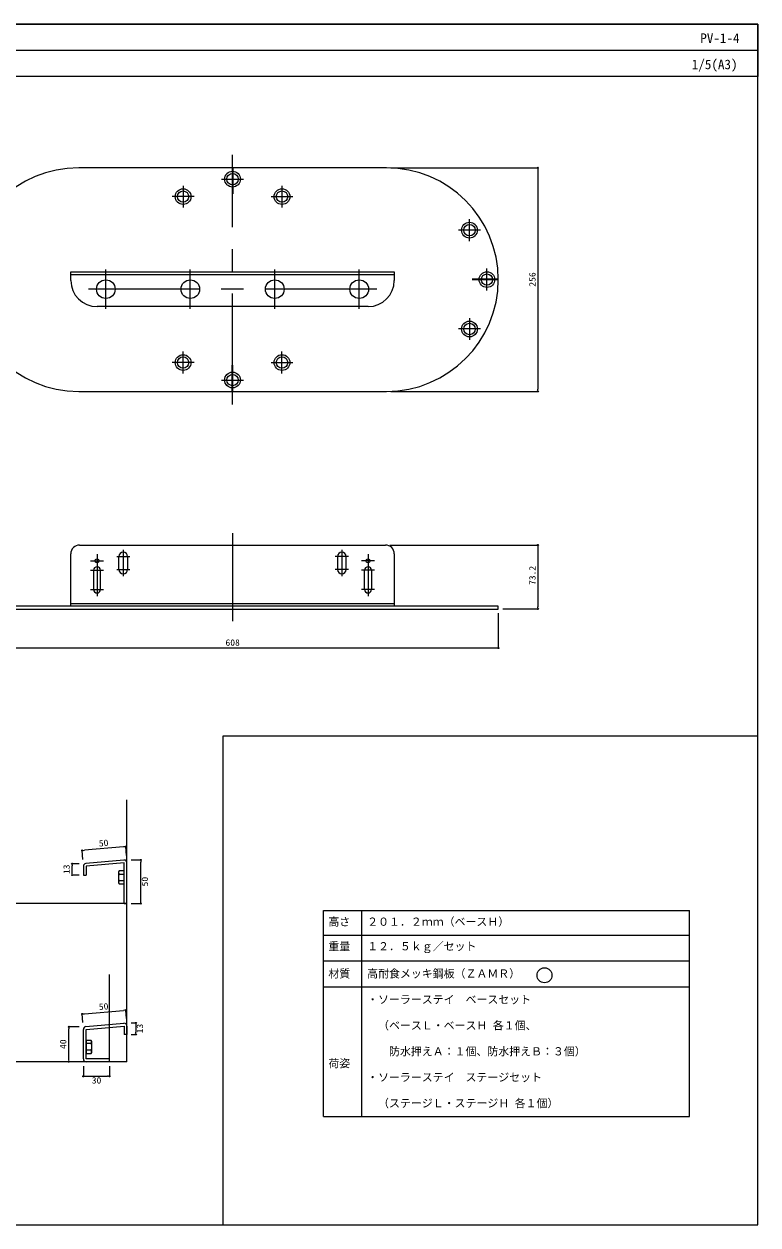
# Model space of a CAD drawing. Units: millimetres, scale not verified. Extents: x -1000 to 1000, y -687 to 688.
# Drawn here: x 160 to 1000, y -687 to 688 of the extents above; entities that cross this region are included whole.
import ezdxf
from ezdxf.enums import TextEntityAlignment as Align

# ---------------------------------------------------------------- set-up
doc = ezdxf.new("R2010")
doc.units = ezdxf.units.MM
doc.header["$LTSCALE"] = 2
doc.linetypes.add('USER3', pattern=[101.6, 63.5, -12.7, 12.7, -12.7])
for name, color, linetype, lineweight in [('0-0_0', 7, 'Continuous', 18), ('0-2_WAKU', 7, 'Continuous', 18), ('0-3_MOJI', 7, 'Continuous', 18), ('0-4_KANAMONO', 4, 'Continuous', 18), ('0-5_kijun', 1, 'USER3', 18), ('0-6_sunpo', 7, 'Continuous', 18), ('0-7_KANAMONO_SCREW', 3, 'Continuous', 18)]:
    doc.layers.add(name, color=color, linetype=linetype, lineweight=lineweight)
doc.styles.add('ＭＳ ゴシック', font='')
doc.styles.get('ＭＳ ゴシック').set_extended_font_data('MS Gothic')

# ---------------------------------------------------------------- blocks, each defined once
blk = doc.blocks.new('_Dot')
at = {"layer": '0-0_0', "lineweight": 9}
for p, q in [((-0.5, 0), (-1, 0)), ((0.25, 0), (-0.25, 0))]:
    blk.add_line(p, q, dxfattribs=at)
blk.add_circle((0, 0), 0.25, dxfattribs=at)

msp = doc.modelspace()

# ---------------------------------------------------------------- linework, layer by layer
at = {"layer": '0-0_0'}
for p, q in [((-1000.006, 657.535), (999.994, 657.535)), ((388.31, -127.465), (999.994, -127.465)), ((388.31, -687.465), (388.31, -127.465)), ((278.172, -500.568), (278.172, -200.667)), ((278.172, -319.471), (117.623, -319.471)), ((258.362, -500.568), (258.362, -400.568)), ((278.172, -500.568), (37.623, -500.568))]:
    msp.add_line(p, q, dxfattribs=at)
at = {"layer": '0-2_WAKU'}
for points in [[(-1000.006, -687.465), (999.994, -687.465), (999.994, 687.535), (-1000.006, 687.535)], [(999.994, 627.535), (-1000.006, 627.535), (-1000.006, 687.535), (999.994, 687.535)]]:
    msp.add_lwpolyline(points, close=True, dxfattribs=at)
at = {"layer": '0-3_MOJI'}
for p, q in [((502.981, -327.341), (921.731, -327.341)), ((502.981, -563.278), (502.981, -327.341)), ((546.731, -563.278), (546.731, -327.341)), ((921.731, -563.278), (921.731, -327.341)), ((502.981, -355.466), (921.731, -355.466)), ((502.981, -385.153), (921.731, -385.153)), ((502.981, -414.841), (921.731, -414.841)), ((502.981, -563.278), (921.731, -563.278))]:
    msp.add_line(p, q, dxfattribs=at)
msp.add_circle((755.83, -401.612), 8.56, dxfattribs=at)
at = {"layer": '0-4_KANAMONO'}
for p, q in [((574.994, 522.935), (222.994, 522.935)), ((398.544, 522.935), (398.544, 492.935)), ((399.444, 522.935), (399.444, 492.935)), ((213.994, 400.735), (583.994, 400.735)), ((702.993, 395.385), (672.994, 395.385)), ((702.993, 394.485), (672.994, 394.485)), ((553.994, 363.935), (243.994, 363.935)), ((398.544, 266.935), (398.544, 296.935)), ((399.444, 266.935), (399.444, 296.935)), ((222.994, 266.935), (574.994, 266.935)), ((223.994, 90.935), (573.994, 90.935)), ((213.994, 20.935), (213.994, 80.935)), ((268.994, 62.935), (268.994, 77.935)), ((278.994, 77.935), (278.994, 62.935)), ((518.994, 77.935), (518.994, 62.935)), ((528.994, 62.935), (528.994, 77.935)), ((583.994, 80.935), (583.994, 20.935)), ((239.994, 62.135), (239.994, 40.135)), ((247.994, 40.135), (247.994, 62.135)), ((549.994, 40.135), (549.994, 62.135)), ((557.994, 62.135), (557.994, 40.135)), ((213.994, 24.135), (583.994, 24.135)), ((274.693, -269.775), (231.284, -273.573)), ((274.972, -272.963), (231.562, -276.761)), ((274.972, -319.471), (274.972, -272.963)), ((278.172, -319.471), (278.172, -272.963)), ((228.362, -276.761), (228.362, -286.828)), ((228.362, -286.828), (231.562, -286.828)), ((231.562, -276.761), (231.562, -286.828)), ((274.972, -319.471), (278.172, -319.471)), ((228.362, -497.368), (228.362, -463.501)), ((231.284, -460.313), (274.693, -456.515)), ((231.562, -463.501), (274.972, -459.703)), ((231.562, -497.368), (231.562, -463.501)), ((274.972, -459.703), (274.972, -469.211)), ((278.172, -459.703), (278.172, -469.211)), ((278.172, -469.211), (274.972, -469.211)), ((258.362, -497.368), (231.562, -497.368)), ((258.362, -500.568), (231.562, -500.568)), ((258.362, -500.568), (258.362, -497.368))]:
    msp.add_line(p, q, dxfattribs=at)
msp.add_lwpolyline([(213.994, 393.935), (213.994, 403.935), (583.994, 403.935), (583.994, 393.935)], dxfattribs=at)
msp.add_lwpolyline([(94.994, 17.735), (702.994, 17.735), (702.994, 20.935), (94.994, 20.935)], close=True, dxfattribs=at)
for centre, radius in [((398.994, 509.935), 9), ((398.994, 509.935), 6.5), ((342.425, 489.935), 9), ((342.425, 489.935), 6.5), ((455.562, 489.935), 9), ((455.562, 489.935), 6.5), ((669.994, 451.504), 9), ((669.994, 451.504), 6.5), ((689.994, 394.935), 9), ((689.994, 394.935), 6.5), ((254.094, 383.935), 10.65), ((350.694, 383.935), 10.65), ((447.294, 383.935), 10.65), ((543.894, 383.935), 10.65), ((669.994, 338.367), 9), ((669.994, 338.367), 6.5), ((342.425, 299.935), 9), ((342.425, 299.935), 6.5), ((455.562, 299.935), 9), ((455.562, 299.935), 6.5), ((398.994, 279.935), 9), ((398.994, 279.935), 6.5), ((243.994, 72.935), 2.25), ((553.994, 72.935), 2.25)]:
    msp.add_circle(centre, radius, dxfattribs=at)
for centre, radius, start, end in [((222.994, 394.935), 128, 90, 270), ((574.994, 394.935), 128, 270, 90), ((243.994, 393.935), 30, 180, 270), ((553.994, 393.935), 30, 270, 0), ((223.994, 80.935), 10, 90, 180), ((273.994, 77.935), 5, 0, 180), ((523.994, 77.935), 5, 0, 180), ((573.994, 80.935), 10, 0, 90), ((243.994, 62.135), 4, 0, 180), ((273.994, 62.935), 5, 180, 0), ((523.994, 62.935), 5, 180, 0), ((553.994, 62.135), 4, 0, 180), ((243.994, 40.135), 4, 180, 360), ((553.994, 40.135), 4, 180, 360), ((231.562, -276.761), 3.2, 95, 180), ((274.972, -272.963), 3.2, 0, 95), ((231.562, -463.501), 3.2, 95, 180), ((274.972, -459.703), 3.2, 0, 95), ((231.562, -497.368), 3.2, 180, 270)]:
    msp.add_arc(centre, radius, start, end, dxfattribs=at)
at = {"layer": '0-5_kijun'}
for p, q in [((398.994, 251.935), (398.994, 537.935)), ((386.494, 509.935), (411.494, 509.935)), ((342.425, 502.435), (342.425, 477.435)), ((455.562, 502.435), (455.562, 477.435)), ((354.925, 489.935), (329.925, 489.935)), ((443.062, 489.935), (468.062, 489.935)), ((669.994, 439.004), (669.994, 464.004)), ((682.494, 451.504), (657.494, 451.504)), ((254.094, 361.435), (254.094, 406.435)), ((350.694, 361.435), (350.694, 406.435)), ((447.294, 361.435), (447.294, 406.435)), ((543.894, 361.435), (543.894, 406.435)), ((689.994, 382.435), (689.994, 407.435)), ((563.894, 383.935), (234.094, 383.935)), ((669.994, 350.867), (669.994, 325.867)), ((682.494, 338.367), (657.494, 338.367)), ((342.425, 287.435), (342.425, 312.435)), ((455.562, 287.435), (455.562, 312.435)), ((354.925, 299.935), (329.925, 299.935)), ((443.062, 299.935), (468.062, 299.935)), ((386.494, 279.935), (411.494, 279.935)), ((398.994, 104.735), (398.994, 3.735)), ((273.994, 85.435), (273.994, 55.435)), ((523.994, 85.435), (523.994, 55.435)), ((236.494, 72.935), (251.494, 72.935)), ((243.994, 80.435), (243.994, 32.635)), ((266.494, 77.935), (281.494, 77.935)), ((531.494, 77.935), (516.494, 77.935)), ((561.494, 72.935), (546.494, 72.935)), ((553.994, 80.435), (553.994, 32.635)), ((236.494, 62.135), (251.494, 62.135)), ((266.494, 62.935), (281.494, 62.935)), ((531.494, 62.935), (516.494, 62.935)), ((561.494, 62.135), (546.494, 62.135)), ((236.494, 40.135), (251.494, 40.135)), ((561.494, 40.135), (546.494, 40.135))]:
    msp.add_line(p, q, dxfattribs=at)
at = {"layer": '0-6_sunpo'}
for p, q in [((579.994, 522.935), (748.284, 522.935)), ((748.284, 520.435), (748.284, 269.435)), ((579.994, 266.935), (748.284, 266.935)), ((578.994, 91.035), (748.284, 91.035)), ((748.284, 88.535), (748.284, 20.335)), ((707.994, 17.835), (748.284, 17.835)), ((702.994, 12.835), (702.994, -27.008)), ((700.494, -27.008), (97.494, -27.008)), ((227.927, -268.847), (227.037, -258.681)), ((274.356, -254.541), (229.528, -258.463)), ((277.736, -264.49), (276.847, -254.323)), ((223.362, -273.828), (215.474, -273.828)), ((283.172, -269.471), (294.064, -269.471)), ((294.064, -316.971), (294.064, -271.971)), ((215.474, -284.328), (215.474, -276.328)), ((223.362, -286.828), (215.474, -286.828)), ((283.172, -319.471), (294.064, -319.471)), ((227.927, -455.587), (227.076, -445.865)), ((229.567, -445.648), (274.395, -441.726)), ((277.736, -451.23), (276.886, -441.508)), ((223.362, -460.568), (211.61, -460.568)), ((211.61, -498.068), (211.61, -463.068)), ((283.172, -456.211), (288.362, -456.211)), ((288.362, -458.711), (288.362, -466.711)), ((283.172, -469.211), (288.362, -469.211)), ((223.362, -500.568), (211.61, -500.568)), ((228.362, -505.568), (228.362, -517.241)), ((258.362, -505.568), (258.362, -517.241)), ((230.862, -517.241), (255.862, -517.241))]:
    msp.add_line(p, q, dxfattribs=at)
at = {"layer": '0-7_KANAMONO_SCREW'}
for p, q in [((269.197, -285.718), (274.972, -285.718)), ((269.197, -293.223), (274.972, -293.223)), ((237.338, -479.816), (231.562, -479.816)), ((237.338, -487.321), (231.562, -487.321))]:
    msp.add_line(p, q, dxfattribs=at)
for points in [[(268.472, -295.721), (269.197, -296.976), (274.972, -296.976), (274.972, -281.965), (269.197, -281.965), (268.472, -283.221)], [(238.062, -477.318), (237.338, -476.063), (231.562, -476.063), (231.562, -491.074), (237.338, -491.074), (238.062, -489.818)]]:
    msp.add_lwpolyline(points, close=True, dxfattribs=at)
for centre, radius, start, end in [((278.549, -289.471), 10.076, 158.13455, 201.86545), ((272.667, -283.841), 3.944, 151.59455, 208.40545), ((272.667, -295.1), 3.944, 151.59455, 208.40545), ((233.868, -477.939), 3.944, 331.59455, 28.40545), ((227.986, -483.568), 10.076, 338.13455, 21.86545), ((233.868, -489.198), 3.944, 331.59455, 28.40545)]:
    msp.add_arc(centre, radius, start, end, dxfattribs=at)

# ---------------------------------------------------------------- block references
at = {"layer": '0-6_sunpo', "xscale": 2.5, "yscale": 2.5}
for p, rotation in [((748.284, 522.935), 90), ((748.284, 266.935), 270), ((748.284, 91.035), 90), ((748.284, 17.835), 270), ((227.037, -258.681), 185), ((276.847, -254.323), 5), ((215.474, -273.828), 90), ((294.064, -269.471), 90), ((215.474, -286.828), 270), ((294.064, -319.471), 270), ((227.076, -445.865), 185), ((276.886, -441.508), 5), ((211.61, -460.568), 90), ((288.362, -456.211), 90), ((288.362, -469.211), 270), ((211.61, -500.568), 270), ((228.362, -517.241), 180)]:
    msp.add_blockref('_Dot', p, dxfattribs=dict(at, rotation=rotation))
for p in [(702.994, -27.008), (258.362, -517.241)]:
    msp.add_blockref('_Dot', p, dxfattribs=at)

# ---------------------------------------------------------------- texts
at = {"layer": '0-2_WAKU', "style": 'ＭＳ ゴシック'}
for s, p in [('PV-1-4', (934.017, 662.535)), ('1/5(A3)', (924.27, 632.535))]:
    msp.add_text(s, height=11, dxfattribs=at).set_placement(p, align=Align.BOTTOM_LEFT)
at = {"layer": '0-3_MOJI', "style": 'ＭＳ ゴシック'}
for s, p in [('高さ', (508.612, -347.653)), ('２０１．２ｍｍ（ベースＨ）', (552.981, -347.653)), ('重量', (508.612, -375.778)), ('１２．５ｋｇ／セット', (552.981, -375.778)), ('材質', (508.612, -407.028)), ('高耐食メッキ鋼板（ＺＡＭＲ）', (552.981, -407.028)), ('・ソーラーステイ\u3000ベースセット', (552.981, -436.716)), ('\u3000（ベースＬ・ベースＨ 各１個、', (552.981, -466.403)), ('\u3000\u3000防水押えＡ：１個、防水押えＢ：３個）', (552.981, -496.091)), ('荷姿', (508.612, -509.804)), ('・ソーラーステイ\u3000ステージセット', (552.981, -525.778)), ('\u3000（ステージＬ・ステージＨ 各１個）', (552.981, -555.466))]:
    msp.add_text(s, height=9.164, dxfattribs=at).set_placement(p, align=Align.BOTTOM_LEFT)
at = {"layer": '0-6_sunpo', "style": 'ＭＳ ゴシック', "width": 1.1}
for s, rotation, p in [('256', 90, (747.784, 386.858)), ('73.2', 90, (747.784, 45.265)), ('50', 5, (246.534, -256.473)), ('13', 90, (214.974, -285.713)), ('50', 90, (304.564, -299.856)), ('50', 5, (246.573, -443.658)), ('13', 90, (298.862, -468.096)), ('40', 90, (211.11, -485.953))]:
    msp.add_text(s, height=7.331, rotation=rotation, dxfattribs=at).set_placement(p, align=Align.BOTTOM_LEFT)
for s, p in [('608', (390.916, -26.508)), ('30', (237.977, -527.741))]:
    msp.add_text(s, height=7.331, dxfattribs=at).set_placement(p, align=Align.BOTTOM_LEFT)

doc.saveas('drawing.dxf')
